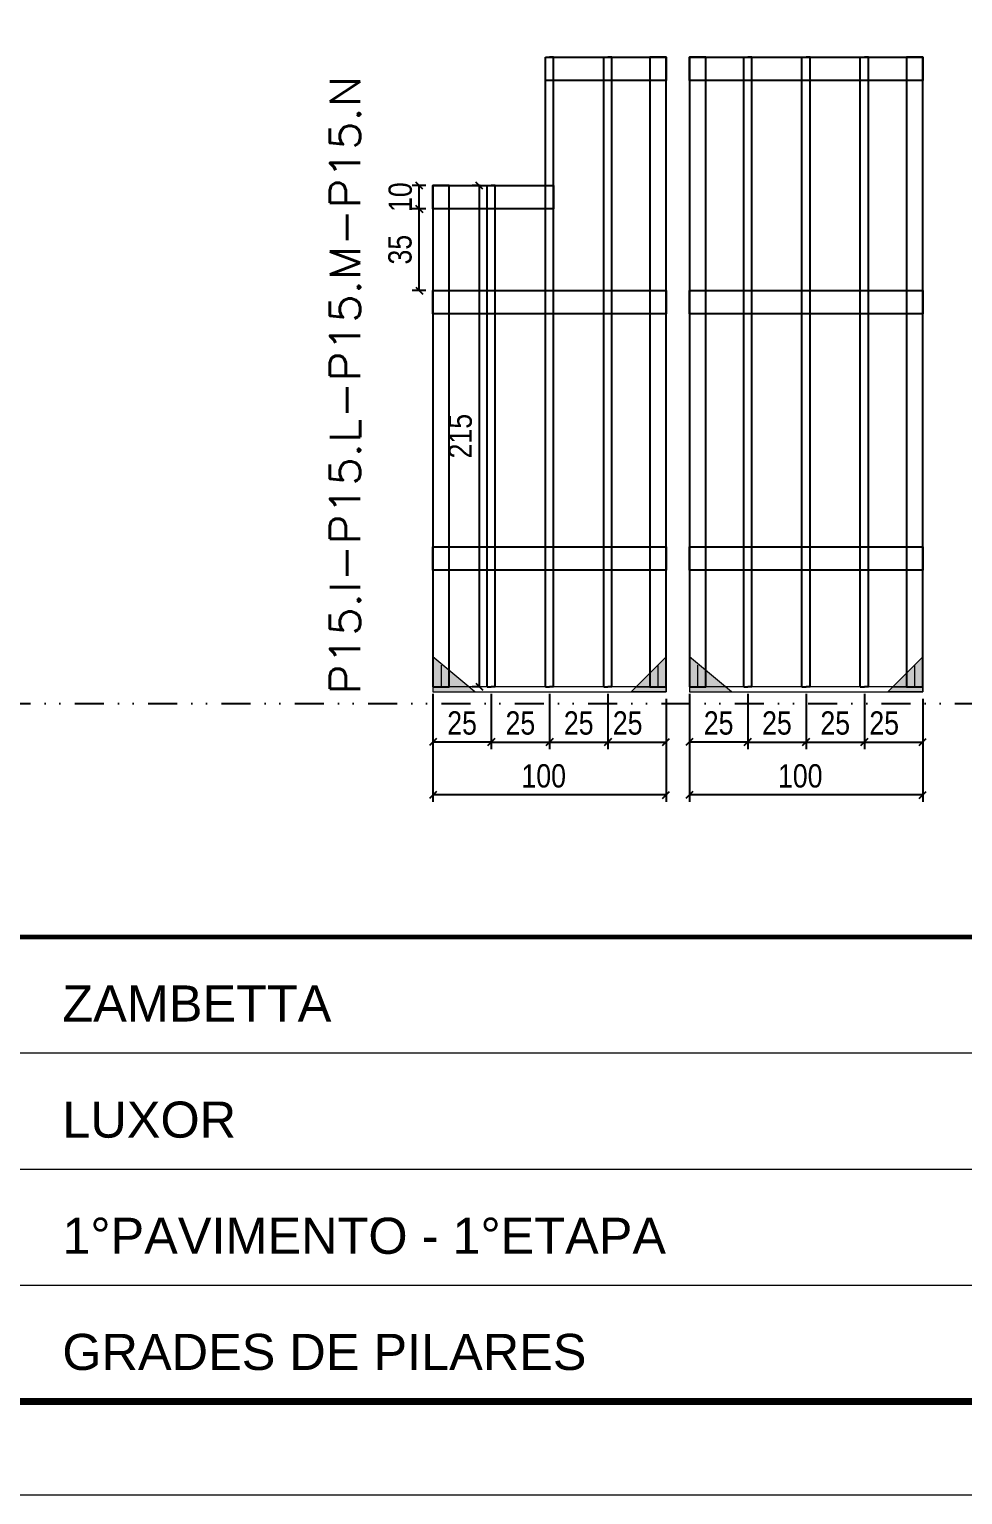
# Model space of a CAD drawing. Extents: x 14400 to 20667, y -21631 to 6985.
# Drawn here: x 19867 to 20267, y 3638 to 4266 of the extents above; entities that cross this region are included whole.
import ezdxf

# ---------------------------------------------------------------- set-up
doc = ezdxf.new("R2010")
doc.units = 0
for name, pattern in [('CONTINUO', [0]), ('DASHED', [0.75, 0.5, -0.25]), ('DIVIDE2', [0.625, 0.25, -0.125, 0, -0.125, 0, -0.125]), ('HIDDEN', [0.375, 0.25, -0.125])]:
    doc.linetypes.add(name, pattern=pattern)
for name, color, linetype in [('COTA', 241, 'Continuous'), ('Nível', 160, 'Continuous'), ('SARR_2.2x10', 60, 'Continuous'), ('SARR_3.5x7', 81, 'Continuous'), ('SARR_7x7', 40, 'Continuous')]:
    doc.layers.add(name, color=color, linetype=linetype)
for name, color, linetype, lineweight in [('Folhas', 255, 'Continuous', 9), ('Madeira', 126, 'Continuous', 18), ('Sarr 2.2x7', 40, 'Continuous', 9), ('SARRAFO DE PRESSAO', 251, 'DASHED', 9), ('Texto Seção', 7, 'Continuous', 15)]:
    doc.layers.add(name, color=color, linetype=linetype, lineweight=lineweight)
doc.styles.add('ARIAL', font='arial.ttf')
doc.styles.add('COTA TECNICA', font='techl___.ttf', dxfattribs={"height": 10})
doc.styles.add('REGUA-120', font='ROMANS.shx', dxfattribs={"height": 15})
doc.dimstyles.new('PAINEL', dxfattribs={"dimtxt": 10, "dimasz": 3, "dimexe": 3, "dimexo": 3, "dimgap": 3, "dimtad": 1, "dimdec": 1, "dimzin": 12, "dimdsep": 46, "dimtxsty": 'COTA TECNICA', "dimblk1": 'OBLIQUE', "dimblk2": 'OBLIQUE', "dimsah": 1, "dimcen": 0.9, "dimclrd": 4, "dimclre": 4, "dimclrt": 240, "dimadec": 1, "dimazin": 3, "dimtfac": 1, "dimtdec": 1, "dimtmove": 0, "dimatfit": 3, "dimfxl": 1, "dimtolj": 1, "dimtzin": 12, "dimarcsym": 0})

# ---------------------------------------------------------------- blocks, each defined once
blk = doc.blocks.new('9999999999')
at = {"color": 30, "linetype": 'CONTINUO'}
for p, q in [((98564.56, 34379.64), (99583.98, 34379.64)), ((98564.56, 34329.83), (99487.98, 34329.83)), ((98564.56, 34280.02), (99487.98, 34280.02))]:
    blk.add_line(p, q, dxfattribs=at)
at = {"color": 30, "linetype": 'CONTINUO', "const_width": 2}
blk.add_lwpolyline([(99583.98, 34230.21), (99583.98, 34414.45, 0.414214), (99568.98, 34429.45), (98228.98, 34429.45, 0.414214), (98213.98, 34414.45), (98213.98, 34245.21, 0.414214), (98228.98, 34230.21), (99583.98, 34230.21)], format="xyb", dxfattribs=at)
at = {"layer": 'Folhas'}
blk.add_lwpolyline([(98138.98, 34190.21), (99623.98, 34190.21), (99623.98, 35240.21), (98138.98, 35240.21)], close=True, dxfattribs=at)
at = {"layer": 'Folhas', "color": 30, "const_width": 3}
blk.add_lwpolyline([(98213.98, 34230.21), (99583.98, 34230.21), (99583.98, 35200.21), (98213.98, 35200.21)], close=True, dxfattribs=at)
at = {"color": 7, "linetype": 'Continuous', "ltscale": 5, "style": 'ARIAL'}
for s, height, p in [('ZAMBETTA', 15.483, (98837.68, 34393.13)), ('LUXOR', 15.483, (98837.68, 34343.32)), ('1°PAVIMENTO - 1°ETAPA', 15.4829, (98837.68, 34293.51)), ('GRADES DE PILARES', 15.4829, (98837.68, 34243.7))]:
    blk.add_text(s, height=height, dxfattribs=at).set_placement(p)
blk = doc.blocks.new('_Oblique')
at = {"color": 0, "linetype": 'ByBlock', "lineweight": -2}
blk.add_line((-0.5, -0.5), (0.5, 0.5), dxfattribs=at)
blk = doc.blocks.new('*D878')
at = {"layer": 'COTA', "color": 4, "lineweight": -2, "transparency": 16777216}
for p, q in [((20149.58, 3965.86), (20149.58, 3934.68)), ((20249.58, 3965.86), (20249.58, 3934.68)), ((20249.58, 3937.68), (20149.58, 3937.68))]:
    blk.add_line(p, q, dxfattribs=at)
at = {"layer": 'Defpoints', "color": 0, "transparency": 16777216}
for p in [(20149.58, 3968.86), (20249.58, 3968.86), (20149.58, 3937.68)]:
    blk.add_point(p, dxfattribs=at)
at = {"layer": 'COTA', "color": 4, "lineweight": -2, "transparency": 16777216, "xscale": 3, "yscale": 3, "zscale": 3, "rotation": 180}
blk.add_blockref('_Oblique', (20149.58, 3937.68), dxfattribs=at)
at = {"layer": 'COTA', "color": 4, "lineweight": -2, "transparency": 16777216, "xscale": 3, "yscale": 3, "zscale": 3}
blk.add_blockref('_Oblique', (20249.58, 3937.68), dxfattribs=at)
at = {"layer": 'COTA', "color": 240, "transparency": 16777216, "insert": (20197.08, 3945.79), "char_height": 10, "attachment_point": 5, "style": 'COTA TECNICA'}
blk.add_mtext('\\A1;100', dxfattribs=at)
blk = doc.blocks.new('*D879')
at = {"layer": 'COTA', "color": 4, "lineweight": -2, "transparency": 16777216}
for p, q in [((20149.58, 3981.06), (20149.58, 3957.36)), ((20174.58, 3981.06), (20174.58, 3957.36)), ((20174.58, 3960.36), (20149.58, 3960.36))]:
    blk.add_line(p, q, dxfattribs=at)
at = {"layer": 'Defpoints', "color": 0, "transparency": 16777216}
for p in [(20149.58, 3984.06), (20174.58, 3984.06), (20149.58, 3960.36)]:
    blk.add_point(p, dxfattribs=at)
at = {"layer": 'COTA', "color": 4, "lineweight": -2, "transparency": 16777216, "xscale": 3, "yscale": 3, "zscale": 3, "rotation": 180}
blk.add_blockref('_Oblique', (20149.58, 3960.36), dxfattribs=at)
at = {"layer": 'COTA', "color": 4, "lineweight": -2, "transparency": 16777216, "xscale": 3, "yscale": 3, "zscale": 3}
blk.add_blockref('_Oblique', (20174.58, 3960.36), dxfattribs=at)
at = {"layer": 'COTA', "color": 240, "transparency": 16777216, "insert": (20162.08, 3968.47), "char_height": 10, "attachment_point": 5, "style": 'COTA TECNICA'}
blk.add_mtext('\\A1;25', dxfattribs=at)
blk = doc.blocks.new('*D880')
at = {"layer": 'COTA', "color": 4, "lineweight": -2, "transparency": 16777216}
for p, q in [((20224.58, 3981.06), (20224.58, 3957.36)), ((20249.58, 3978.86), (20249.58, 3957.36)), ((20224.58, 3960.36), (20249.58, 3960.36))]:
    blk.add_line(p, q, dxfattribs=at)
at = {"layer": 'Defpoints', "color": 0, "transparency": 16777216}
for p in [(20224.58, 3984.06), (20249.58, 3981.86), (20249.58, 3960.36)]:
    blk.add_point(p, dxfattribs=at)
at = {"layer": 'COTA', "color": 4, "lineweight": -2, "transparency": 16777216, "xscale": 3, "yscale": 3, "zscale": 3, "rotation": 180}
blk.add_blockref('_Oblique', (20224.58, 3960.36), dxfattribs=at)
at = {"layer": 'COTA', "color": 4, "lineweight": -2, "transparency": 16777216, "xscale": 3, "yscale": 3, "zscale": 3}
blk.add_blockref('_Oblique', (20249.58, 3960.36), dxfattribs=at)
at = {"layer": 'COTA', "color": 240, "transparency": 16777216, "insert": (20233.08, 3968.47), "char_height": 10, "attachment_point": 5, "style": 'COTA TECNICA'}
blk.add_mtext('\\A1;25', dxfattribs=at)
blk = doc.blocks.new('*D881')
at = {"layer": 'COTA', "color": 4, "lineweight": -2, "transparency": 16777216}
for p, q in [((20174.58, 3981.06), (20174.58, 3957.36)), ((20199.58, 3981.06), (20199.58, 3957.36)), ((20174.58, 3960.36), (20199.58, 3960.36))]:
    blk.add_line(p, q, dxfattribs=at)
at = {"layer": 'Defpoints', "color": 0, "transparency": 16777216}
for p in [(20174.58, 3984.06), (20199.58, 3984.06), (20199.58, 3960.36)]:
    blk.add_point(p, dxfattribs=at)
at = {"layer": 'COTA', "color": 4, "lineweight": -2, "transparency": 16777216, "xscale": 3, "yscale": 3, "zscale": 3, "rotation": 180}
blk.add_blockref('_Oblique', (20174.58, 3960.36), dxfattribs=at)
at = {"layer": 'COTA', "color": 4, "lineweight": -2, "transparency": 16777216, "xscale": 3, "yscale": 3, "zscale": 3}
blk.add_blockref('_Oblique', (20199.58, 3960.36), dxfattribs=at)
at = {"layer": 'COTA', "color": 240, "transparency": 16777216, "insert": (20187.08, 3968.47), "char_height": 10, "attachment_point": 5, "style": 'COTA TECNICA'}
blk.add_mtext('\\A1;25', dxfattribs=at)
blk = doc.blocks.new('*D882')
at = {"layer": 'COTA', "color": 4, "lineweight": -2, "transparency": 16777216}
for p, q in [((20199.58, 3981.06), (20199.58, 3957.36)), ((20224.58, 3981.06), (20224.58, 3957.36)), ((20199.58, 3960.36), (20224.58, 3960.36))]:
    blk.add_line(p, q, dxfattribs=at)
at = {"layer": 'Defpoints', "color": 0, "transparency": 16777216}
for p in [(20199.58, 3984.06), (20224.58, 3984.06), (20224.58, 3960.36)]:
    blk.add_point(p, dxfattribs=at)
at = {"layer": 'COTA', "color": 4, "lineweight": -2, "transparency": 16777216, "xscale": 3, "yscale": 3, "zscale": 3, "rotation": 180}
blk.add_blockref('_Oblique', (20199.58, 3960.36), dxfattribs=at)
at = {"layer": 'COTA', "color": 4, "lineweight": -2, "transparency": 16777216, "xscale": 3, "yscale": 3, "zscale": 3}
blk.add_blockref('_Oblique', (20224.58, 3960.36), dxfattribs=at)
at = {"layer": 'COTA', "color": 240, "transparency": 16777216, "insert": (20212.08, 3968.47), "char_height": 10, "attachment_point": 5, "style": 'COTA TECNICA'}
blk.add_mtext('\\A1;25', dxfattribs=at)
blk = doc.blocks.new('*D883')
at = {"layer": 'COTA', "color": 4, "lineweight": -2, "transparency": 16777216}
for p, q in [((20039.58, 3965.86), (20039.58, 3934.68)), ((20139.58, 3965.86), (20139.58, 3934.68)), ((20139.58, 3937.68), (20039.58, 3937.68))]:
    blk.add_line(p, q, dxfattribs=at)
at = {"layer": 'Defpoints', "color": 0, "transparency": 16777216}
for p in [(20039.58, 3968.86), (20139.58, 3968.86), (20039.58, 3937.68)]:
    blk.add_point(p, dxfattribs=at)
at = {"layer": 'COTA', "color": 4, "lineweight": -2, "transparency": 16777216, "xscale": 3, "yscale": 3, "zscale": 3, "rotation": 180}
blk.add_blockref('_Oblique', (20039.58, 3937.68), dxfattribs=at)
at = {"layer": 'COTA', "color": 4, "lineweight": -2, "transparency": 16777216, "xscale": 3, "yscale": 3, "zscale": 3}
blk.add_blockref('_Oblique', (20139.58, 3937.68), dxfattribs=at)
at = {"layer": 'COTA', "color": 240, "transparency": 16777216, "insert": (20087.08, 3945.79), "char_height": 10, "attachment_point": 5, "style": 'COTA TECNICA'}
blk.add_mtext('\\A1;100', dxfattribs=at)
blk = doc.blocks.new('*D884')
at = {"layer": 'COTA', "color": 4, "lineweight": -2, "transparency": 16777216}
for p, q in [((20039.58, 3981.06), (20039.58, 3957.36)), ((20064.58, 3981.06), (20064.58, 3957.36)), ((20064.58, 3960.36), (20039.58, 3960.36))]:
    blk.add_line(p, q, dxfattribs=at)
at = {"layer": 'Defpoints', "color": 0, "transparency": 16777216}
for p in [(20039.58, 3984.06), (20064.58, 3984.06), (20039.58, 3960.36)]:
    blk.add_point(p, dxfattribs=at)
at = {"layer": 'COTA', "color": 4, "lineweight": -2, "transparency": 16777216, "xscale": 3, "yscale": 3, "zscale": 3, "rotation": 180}
blk.add_blockref('_Oblique', (20039.58, 3960.36), dxfattribs=at)
at = {"layer": 'COTA', "color": 4, "lineweight": -2, "transparency": 16777216, "xscale": 3, "yscale": 3, "zscale": 3}
blk.add_blockref('_Oblique', (20064.58, 3960.36), dxfattribs=at)
at = {"layer": 'COTA', "color": 240, "transparency": 16777216, "insert": (20052.08, 3968.47), "char_height": 10, "attachment_point": 5, "style": 'COTA TECNICA'}
blk.add_mtext('\\A1;25', dxfattribs=at)
blk = doc.blocks.new('*D885')
at = {"layer": 'COTA', "color": 4, "lineweight": -2, "transparency": 16777216}
for p, q in [((20114.58, 3981.06), (20114.58, 3957.36)), ((20139.58, 3978.86), (20139.58, 3957.36)), ((20114.58, 3960.36), (20139.58, 3960.36))]:
    blk.add_line(p, q, dxfattribs=at)
at = {"layer": 'Defpoints', "color": 0, "transparency": 16777216}
for p in [(20114.58, 3984.06), (20139.58, 3981.86), (20139.58, 3960.36)]:
    blk.add_point(p, dxfattribs=at)
at = {"layer": 'COTA', "color": 4, "lineweight": -2, "transparency": 16777216, "xscale": 3, "yscale": 3, "zscale": 3, "rotation": 180}
blk.add_blockref('_Oblique', (20114.58, 3960.36), dxfattribs=at)
at = {"layer": 'COTA', "color": 4, "lineweight": -2, "transparency": 16777216, "xscale": 3, "yscale": 3, "zscale": 3}
blk.add_blockref('_Oblique', (20139.58, 3960.36), dxfattribs=at)
at = {"layer": 'COTA', "color": 240, "transparency": 16777216, "insert": (20123.08, 3968.47), "char_height": 10, "attachment_point": 5, "style": 'COTA TECNICA'}
blk.add_mtext('\\A1;25', dxfattribs=at)
blk = doc.blocks.new('*D886')
at = {"layer": 'COTA', "color": 4, "lineweight": -2, "transparency": 16777216}
for p, q in [((20064.58, 3981.06), (20064.58, 3957.36)), ((20089.58, 3981.06), (20089.58, 3957.36)), ((20064.58, 3960.36), (20089.58, 3960.36))]:
    blk.add_line(p, q, dxfattribs=at)
at = {"layer": 'Defpoints', "color": 0, "transparency": 16777216}
for p in [(20064.58, 3984.06), (20089.58, 3984.06), (20089.58, 3960.36)]:
    blk.add_point(p, dxfattribs=at)
at = {"layer": 'COTA', "color": 4, "lineweight": -2, "transparency": 16777216, "xscale": 3, "yscale": 3, "zscale": 3, "rotation": 180}
blk.add_blockref('_Oblique', (20064.58, 3960.36), dxfattribs=at)
at = {"layer": 'COTA', "color": 4, "lineweight": -2, "transparency": 16777216, "xscale": 3, "yscale": 3, "zscale": 3}
blk.add_blockref('_Oblique', (20089.58, 3960.36), dxfattribs=at)
at = {"layer": 'COTA', "color": 240, "transparency": 16777216, "insert": (20077.08, 3968.47), "char_height": 10, "attachment_point": 5, "style": 'COTA TECNICA'}
blk.add_mtext('\\A1;25', dxfattribs=at)
blk = doc.blocks.new('*D887')
at = {"layer": 'COTA', "color": 4, "lineweight": -2, "transparency": 16777216}
for p, q in [((20089.58, 3981.06), (20089.58, 3957.36)), ((20114.58, 3981.06), (20114.58, 3957.36)), ((20089.58, 3960.36), (20114.58, 3960.36))]:
    blk.add_line(p, q, dxfattribs=at)
at = {"layer": 'Defpoints', "color": 0, "transparency": 16777216}
for p in [(20089.58, 3984.06), (20114.58, 3984.06), (20114.58, 3960.36)]:
    blk.add_point(p, dxfattribs=at)
at = {"layer": 'COTA', "color": 4, "lineweight": -2, "transparency": 16777216, "xscale": 3, "yscale": 3, "zscale": 3, "rotation": 180}
blk.add_blockref('_Oblique', (20089.58, 3960.36), dxfattribs=at)
at = {"layer": 'COTA', "color": 4, "lineweight": -2, "transparency": 16777216, "xscale": 3, "yscale": 3, "zscale": 3}
blk.add_blockref('_Oblique', (20114.58, 3960.36), dxfattribs=at)
at = {"layer": 'COTA', "color": 240, "transparency": 16777216, "insert": (20102.08, 3968.47), "char_height": 10, "attachment_point": 5, "style": 'COTA TECNICA'}
blk.add_mtext('\\A1;25', dxfattribs=at)
blk = doc.blocks.new('*D888')
at = {"layer": 'COTA', "color": 4, "lineweight": -2, "transparency": 16777216}
for p, q in [((20059.83, 4199.03), (20056.44, 4199.03)), ((20059.44, 4199.03), (20059.44, 3984.06)), ((20059.83, 3984.06), (20056.44, 3984.06))]:
    blk.add_line(p, q, dxfattribs=at)
at = {"layer": 'Defpoints', "color": 0, "transparency": 16777216}
for p in [(20062.83, 4199.03), (20059.44, 3984.06), (20062.83, 3984.06)]:
    blk.add_point(p, dxfattribs=at)
at = {"layer": 'COTA', "color": 4, "lineweight": -2, "transparency": 16777216, "xscale": 3, "yscale": 3, "zscale": 3}
for p, rotation in [((20059.44, 4199.03), 90), ((20059.44, 3984.06), 270)]:
    blk.add_blockref('_Oblique', p, dxfattribs=dict(at, rotation=rotation))
at = {"layer": 'COTA', "color": 240, "transparency": 16777216, "insert": (20051.33, 4091.54), "char_height": 10, "attachment_point": 5, "rotation": 90, "style": 'COTA TECNICA'}
blk.add_mtext('\\A1;215', dxfattribs=at)
blk = doc.blocks.new('*D889')
at = {"layer": 'COTA', "color": 4, "lineweight": -2, "transparency": 16777216}
for p, q in [((20036.58, 4189.03), (20030.72, 4189.03)), ((20033.72, 4153.99), (20033.72, 4189.03)), ((20036.58, 4153.99), (20030.72, 4153.99))]:
    blk.add_line(p, q, dxfattribs=at)
at = {"layer": 'Defpoints', "color": 0, "transparency": 16777216}
for p in [(20033.72, 4189.03), (20039.58, 4189.03), (20039.58, 4153.99)]:
    blk.add_point(p, dxfattribs=at)
at = {"layer": 'COTA', "color": 4, "lineweight": -2, "transparency": 16777216, "xscale": 3, "yscale": 3, "zscale": 3}
for p, rotation in [((20033.72, 4189.03), 90), ((20033.72, 4153.99), 270)]:
    blk.add_blockref('_Oblique', p, dxfattribs=dict(at, rotation=rotation))
at = {"layer": 'COTA', "color": 240, "transparency": 16777216, "insert": (20025.5, 4171.51), "char_height": 10, "attachment_point": 5, "rotation": 90, "style": 'COTA TECNICA'}
blk.add_mtext('\\A1;35', dxfattribs=at)
blk = doc.blocks.new('*D890')
at = {"layer": 'COTA', "color": 4, "lineweight": -2, "transparency": 16777216}
for p, q in [((20036.58, 4199.03), (20030.72, 4199.03)), ((20033.72, 4189.03), (20033.72, 4199.03)), ((20036.58, 4189.03), (20030.72, 4189.03))]:
    blk.add_line(p, q, dxfattribs=at)
at = {"layer": 'Defpoints', "color": 0, "transparency": 16777216}
for p in [(20033.72, 4199.03), (20039.58, 4199.03), (20039.58, 4189.03)]:
    blk.add_point(p, dxfattribs=at)
at = {"layer": 'COTA', "color": 4, "lineweight": -2, "transparency": 16777216, "xscale": 3, "yscale": 3, "zscale": 3}
for p, rotation in [((20033.72, 4199.03), 90), ((20033.72, 4189.03), 270)]:
    blk.add_blockref('_Oblique', p, dxfattribs=dict(at, rotation=rotation))
at = {"layer": 'COTA', "color": 240, "transparency": 16777216, "insert": (20025.61, 4194.03), "char_height": 10, "attachment_point": 5, "rotation": 90, "style": 'COTA TECNICA'}
blk.add_mtext('\\A1;10', dxfattribs=at)

msp = doc.modelspace()

# ---------------------------------------------------------------- hatches: boundary and pattern name
at = {"layer": 'Madeira'}
h = msp.add_hatch(color=252, dxfattribs=at)
h.dxf.hatch_style = 2
h.paths.add_polyline_path([(20039.58, 3996.86), (20039.58, 3981.86), (20057.58, 3981.86)])
h = msp.add_hatch(color=252, dxfattribs=at)
h.dxf.hatch_style = 2
h.paths.add_polyline_path([(20139.58, 3996.86), (20139.58, 3981.86), (20124.58, 3981.86)])
h = msp.add_hatch(color=252, dxfattribs=at)
h.dxf.hatch_style = 2
h.paths.add_polyline_path([(20149.58, 3996.86), (20149.58, 3981.86), (20167.58, 3981.86)])
h = msp.add_hatch(color=252, dxfattribs=at)
h.dxf.hatch_style = 2
h.paths.add_polyline_path([(20249.58, 3996.86), (20249.58, 3981.86), (20234.58, 3981.86)])

# ---------------------------------------------------------------- linework, layer by layer
at = {"layer": 'Madeira', "color": 1, "linetype": 'HIDDEN'}
for p, q in [((20043.08, 3993.36), (20043.08, 3984.06)), ((20043.08, 3993.36), (20043.08, 3984.06)), ((20136.08, 3993.36), (20136.08, 3984.06)), ((20136.08, 3993.36), (20136.08, 3984.06)), ((20153.08, 3993.36), (20153.08, 3984.06)), ((20153.08, 3993.36), (20153.08, 3984.06)), ((20246.08, 3993.36), (20246.08, 3984.06)), ((20246.08, 3993.36), (20246.08, 3984.06)), ((20046.58, 3989.86), (20046.58, 3984.06)), ((20156.58, 3989.86), (20156.58, 3984.06)), ((20049.41, 3984.06), (20039.58, 3984.06)), ((20049.41, 3984.06), (20039.58, 3984.06)), ((20055.38, 3984.06), (20039.58, 3984.06)), ((20126.78, 3984.06), (20139.58, 3984.06)), ((20129.74, 3984.06), (20139.58, 3984.06)), ((20129.74, 3984.06), (20139.58, 3984.06)), ((20159.41, 3984.06), (20149.58, 3984.06)), ((20159.41, 3984.06), (20149.58, 3984.06)), ((20165.38, 3984.06), (20149.58, 3984.06)), ((20236.78, 3984.06), (20249.58, 3984.06)), ((20239.74, 3984.06), (20249.58, 3984.06)), ((20239.74, 3984.06), (20249.58, 3984.06))]:
    msp.add_line(p, q, dxfattribs=at)
at = {"layer": 'Madeira'}
for p, q in [((20039.58, 3984.06), (20039.58, 3981.86)), ((20039.58, 3984.06), (20039.58, 3981.86)), ((20039.58, 3984.06), (20039.58, 3981.86)), ((20149.58, 3984.06), (20149.58, 3981.86)), ((20149.58, 3984.06), (20149.58, 3981.86)), ((20149.58, 3984.06), (20149.58, 3981.86))]:
    msp.add_line(p, q, dxfattribs=at)
at = {"layer": 'Madeira', "color": 0}
for points in [[(20039.58, 3996.86), (20039.58, 3981.86), (20057.58, 3981.86), (20039.58, 3996.86)], [(20139.58, 3996.86), (20139.58, 3981.86), (20124.58, 3981.86), (20139.58, 3996.86)], [(20149.58, 3996.86), (20149.58, 3981.86), (20167.58, 3981.86), (20149.58, 3996.86)], [(20249.58, 3996.86), (20249.58, 3981.86), (20234.58, 3981.86), (20249.58, 3996.86)]]:
    msp.add_lwpolyline(points, dxfattribs=at)
at = {"layer": 'Nível', "color": 4, "linetype": 'DIVIDE2', "ltscale": 50}
msp.add_line((19256.97, 3976.86), (20626.97, 3976.86), dxfattribs=at)
at = {"layer": 'Sarr 2.2x7'}
for points in [[(20139.58, 3984.06), (20039.58, 3984.06), (20039.58, 3981.86), (20139.58, 3981.86)], [(20249.58, 3984.06), (20149.58, 3984.06), (20149.58, 3981.86), (20249.58, 3981.86)]]:
    msp.add_lwpolyline(points, close=True, dxfattribs=at)
at = {"layer": 'SARR_2.2x10'}
for points in [[(20087.83, 4254.03), (20139.58, 4254.03), (20139.58, 4244.03), (20087.83, 4244.03)], [(20149.58, 4254.03), (20249.58, 4254.03), (20249.58, 4244.03), (20149.58, 4244.03)], [(20039.58, 4199.03), (20091.33, 4199.03), (20091.33, 4189.03), (20039.58, 4189.03)], [(20039.58, 4154.03), (20139.58, 4154.03), (20139.58, 4144.03), (20039.58, 4144.03)], [(20149.58, 4154.03), (20249.58, 4154.03), (20249.58, 4144.03), (20149.58, 4144.03)], [(20039.58, 4044.03), (20139.58, 4044.03), (20139.58, 4034.03), (20039.58, 4034.03)], [(20149.58, 4044.03), (20249.58, 4044.03), (20249.58, 4034.03), (20149.58, 4034.03)]]:
    msp.add_lwpolyline(points, close=True, dxfattribs=at)
at = {"layer": 'SARR_3.5x7'}
for p, q in [((20087.83, 3984.06), (20087.83, 4254.03)), ((20087.83, 4254.03), (20089.58, 4254.03)), ((20091.33, 4254.03), (20089.58, 4254.03)), ((20091.33, 3984.06), (20091.33, 4254.03)), ((20112.83, 3984.06), (20112.83, 4254.03)), ((20112.83, 4254.03), (20114.58, 4254.03)), ((20116.33, 4254.03), (20114.58, 4254.03)), ((20116.33, 3984.06), (20116.33, 4254.03)), ((20172.83, 3984.06), (20172.83, 4254.03)), ((20172.83, 4254.03), (20174.58, 4254.03)), ((20176.33, 4254.03), (20174.58, 4254.03)), ((20176.33, 3984.06), (20176.33, 4254.03)), ((20197.83, 3984.06), (20197.83, 4254.03)), ((20197.83, 4254.03), (20199.58, 4254.03)), ((20201.33, 4254.03), (20199.58, 4254.03)), ((20201.33, 3984.06), (20201.33, 4254.03)), ((20222.83, 3984.06), (20222.83, 4254.03)), ((20222.83, 4254.03), (20224.58, 4254.03)), ((20226.33, 4254.03), (20224.58, 4254.03)), ((20226.33, 3984.06), (20226.33, 4254.03)), ((20062.83, 3984.06), (20062.83, 4199.03)), ((20062.83, 4199.03), (20064.58, 4199.03)), ((20066.33, 4199.03), (20064.58, 4199.03)), ((20066.33, 3984.06), (20066.33, 4199.03)), ((20062.83, 3984.06), (20064.58, 3984.06)), ((20066.33, 3984.06), (20064.58, 3984.06)), ((20087.83, 3984.06), (20089.58, 3984.06)), ((20091.33, 3984.06), (20089.58, 3984.06)), ((20112.83, 3984.06), (20114.58, 3984.06)), ((20116.33, 3984.06), (20114.58, 3984.06)), ((20172.83, 3984.06), (20174.58, 3984.06)), ((20176.33, 3984.06), (20174.58, 3984.06)), ((20197.83, 3984.06), (20199.58, 3984.06)), ((20201.33, 3984.06), (20199.58, 3984.06)), ((20222.83, 3984.06), (20224.58, 3984.06)), ((20226.33, 3984.06), (20224.58, 3984.06))]:
    msp.add_line(p, q, dxfattribs=at)
at = {"layer": 'SARR_7x7'}
for points in [[(20132.58, 3984.06), (20139.58, 3984.06), (20139.58, 4254.03), (20132.58, 4254.03)], [(20149.58, 3984.06), (20156.58, 3984.06), (20156.58, 4254.03), (20149.58, 4254.03)], [(20242.58, 3984.06), (20249.58, 3984.06), (20249.58, 4254.03), (20242.58, 4254.03)], [(20039.58, 3984.06), (20046.58, 3984.06), (20046.58, 4199.03), (20039.58, 4199.03)]]:
    msp.add_lwpolyline(points, close=True, dxfattribs=at)

# ---------------------------------------------------------------- block references
at = {"layer": 'SARRAFO DE PRESSAO', "color": 6, "linetype": 'ByBlock'}
msp.add_blockref('9999999999', (-78957.01, -30552.63), dxfattribs=at)

# ---------------------------------------------------------------- texts
at = {"layer": 'Texto Seção', "style": 'REGUA-120', "width": 1.1}
msp.add_text('P15.I-P15.L-P15.M-P15.N', height=13, rotation=90, dxfattribs=at).set_placement((20008.38, 3980.75))

# ---------------------------------------------------------------- dimensions: what is measured, and where the dimension line sits
at = {"layer": 'COTA'}
dim = msp.add_linear_dim(base=(20033.72, 4199.03), p1=(20039.58, 4189.03), p2=(20039.58, 4199.03), angle=90, dimstyle='PAINEL', dxfattribs=at)
dim.commit()
dim.dimension.update_dxf_attribs({"geometry": '*D890', "text_midpoint": (20033.72, 4194.03), "dimtype": 160})
for base, p1, p2, angle, picture, middle in [((20059.44, 3984.06), (20062.83, 4199.03), (20062.83, 3984.06), 90, '*D888', (20051.33, 4091.54)), ((20039.58, 3960.36), (20064.58, 3984.06), (20039.58, 3984.06), 180, '*D884', (20052.08, 3968.47)), ((20149.58, 3960.36), (20174.58, 3984.06), (20149.58, 3984.06), 180, '*D879', (20162.08, 3968.47))]:
    dim = msp.add_linear_dim(base=base, p1=p1, p2=p2, angle=angle, dimstyle='PAINEL', override={"dimtmove": 1}, dxfattribs=at)
    dim.commit()
    dim.dimension.update_dxf_attribs({"geometry": picture, "text_midpoint": middle})
dim = msp.add_linear_dim(base=(20033.72, 4189.03), p1=(20039.58, 4153.99), p2=(20039.58, 4189.03), angle=90, dimstyle='PAINEL', dxfattribs=at)
dim.commit()
dim.dimension.update_dxf_attribs({"geometry": '*D889', "text_midpoint": (20025.5, 4171.51)})
for base, p1, p2, picture, middle in [((20089.58, 3960.36), (20064.58, 3984.06), (20089.58, 3984.06), '*D886', (20077.08, 3968.47)), ((20114.58, 3960.36), (20089.58, 3984.06), (20114.58, 3984.06), '*D887', (20102.08, 3968.47)), ((20199.58, 3960.36), (20174.58, 3984.06), (20199.58, 3984.06), '*D881', (20187.08, 3968.47)), ((20224.58, 3960.36), (20199.58, 3984.06), (20224.58, 3984.06), '*D882', (20212.08, 3968.47))]:
    dim = msp.add_linear_dim(base=base, p1=p1, p2=p2, dimstyle='PAINEL', override={"dimtmove": 1}, dxfattribs=at)
    dim.commit()
    dim.dimension.update_dxf_attribs({"geometry": picture, "text_midpoint": middle})
for base, p1, p2, picture, middle in [((20139.58, 3960.36), (20114.58, 3984.06), (20139.58, 3981.86), '*D885', (20123.08, 3960.36)), ((20249.58, 3960.36), (20224.58, 3984.06), (20249.58, 3981.86), '*D880', (20233.08, 3960.36))]:
    dim = msp.add_linear_dim(base=base, p1=p1, p2=p2, dimstyle='PAINEL', override={"dimtmove": 1}, dxfattribs=at)
    dim.commit()
    dim.dimension.update_dxf_attribs({"geometry": picture, "text_midpoint": middle, "dimtype": 160})
for base, p1, p2, picture, middle in [((20039.58, 3937.68), (20139.58, 3968.86), (20039.58, 3968.86), '*D883', (20087.08, 3937.68)), ((20149.58, 3937.68), (20249.58, 3968.86), (20149.58, 3968.86), '*D878', (20197.08, 3937.68))]:
    dim = msp.add_linear_dim(base=base, p1=p1, p2=p2, angle=180, dimstyle='PAINEL', override={"dimtmove": 1}, dxfattribs=at)
    dim.commit()
    dim.dimension.update_dxf_attribs({"geometry": picture, "text_midpoint": middle, "dimtype": 160})

doc.saveas('drawing.dxf')
